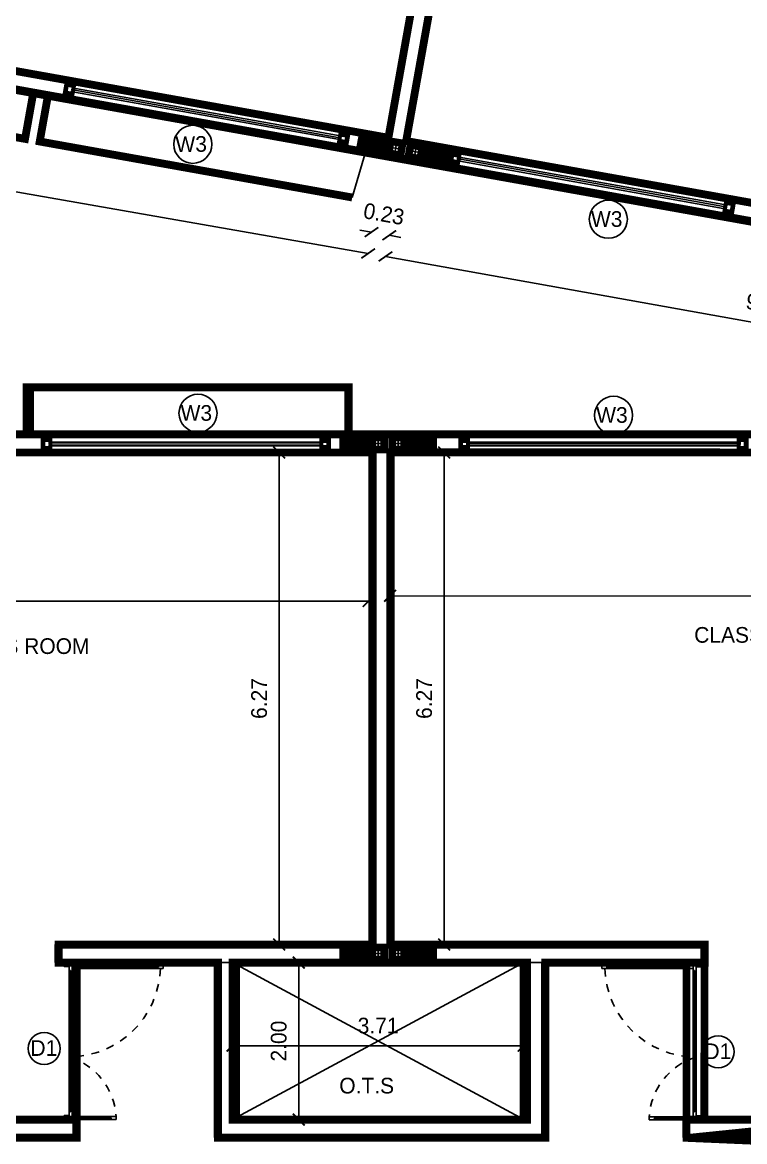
# Model space of a CAD drawing. Header units: metres. Extents: x 6101839 to 6102590, y -6659932 to -6659648.
# Drawn here: x 6102380.95 to 6102390.16, y -6659698.73 to -6659684.47 of the extents above; entities that cross this region are included whole.
import ezdxf

# ---------------------------------------------------------------- set-up
doc = ezdxf.new("R2010")
doc.units = ezdxf.units.M
doc.header["$LTSCALE"] = 500
doc.header["$MEASUREMENT"] = 0
doc.linetypes.add('DASHED2', pattern=[0.375, 0.25, -0.125])
doc.linetypes.add('HIDDEN', pattern=[0.375, 0.25, -0.125])
doc.layers.get('0').update_dxf_attribs({"linetype": 'CONTINUOUS'})
doc.layers.get('Defpoints').update_dxf_attribs({"linetype": 'CONTINUOUS'})
for name, color, linetype in [('above', 250, 'DASHED2'), ('Bldg', 44, 'CONTINUOUS'), ('BLK_1_FLR_2_BLT_UP_AREA_DEDUCT', 26, 'CONTINUOUS'), ('BLK_1_FLR_2_CARPET_AREA', 25, 'CONTINUOUS'), ('BLK_1_FLR_2_CHAJJA', 6, 'CONTINUOUS'), ('BLK_1_FLR_2_REGULAR_ROOM_1', 117, 'CONTINUOUS'), ('BLK_1_FLR_2_VENTILATION_SHAFT', 6, 'CONTINUOUS'), ('BLK_1_LVL_2_BLDG_FOOT_PRINT', 1, 'CONTINUOUS'), ('COL', 2, 'CONTINUOUS'), ('DIM', 205, 'CONTINUOUS'), ('DOORTEXT', 13, 'CONTINUOUS'), ('ED', 30, 'CONTINUOUS'), ('FURN1', 252, 'CONTINUOUS'), ('FURNITURE', 252, 'CONTINUOUS'), ('FURNITURES', 252, 'CONTINUOUS'), ('HATCH', 15, 'CONTINUOUS'), ('railing', 14, 'CONTINUOUS'), ('TEXT', 4, 'CONTINUOUS'), ('W-SCH', 205, 'CONTINUOUS'), ('wall', 125, 'CONTINUOUS'), ('wall1', 125, 'CONTINUOUS'), ('WINDOWS', 252, 'CONTINUOUS')]:
    doc.layers.add(name, color=color, linetype=linetype)
doc.layers.add('BLK_1_FLR_2_BLT_UP_AREA', color=26, linetype='CONTINUOUS', plot=False)
doc.styles.add('RM', font='GOTHIC.TTF')
doc.styles.add('S2', font='GOTHIC.TTF')
doc.styles.add('USA TEXT', font='GOTHIC.TTF')
doc.dimstyles.new('1-100-ED', dxfattribs={"dimtxt": 0.2, "dimasz": 0.15, "dimexe": 0.18, "dimexo": 0.0625, "dimgap": 0.15, "dimtad": 1, "dimzin": 0, "dimdsep": 46, "dimtxsty": 'USA TEXT', "dimblk": 'ARCHTICK', "dimcen": 0.1, "dimse1": 1, "dimse2": 1, "dimclrd": 256, "dimclrt": 256, "dimadec": 0, "dimazin": 0, "dimtfac": 1, "dimtofl": 0, "dimtmove": 0, "dimatfit": 3, "dimldrblk": 'ARCHTICK', "dimfxl": 0.18, "dimtolj": 1, "dimtzin": 0, "dimarcsym": 0})

# ---------------------------------------------------------------- blocks, each defined once
blk = doc.blocks.new('NEWCOL')
at = {"layer": 'HATCH'}
h = blk.add_hatch(dxfattribs=at)
h.set_pattern_fill('ANSI31', color=256, scale=3, angle=270, style=0)
h.set_pattern_definition([(315, (-629970.925706138, -258732.0878365731), (6.735192090801866, 6.735192090801863), [])])
h.paths.add_polyline_path([(0, 115), (-115, 115), (-115, 0), (-37.5, 0), (-37.49999999988359, 37.50000000002911), (0, 37.4999999999709)])
h.paths.add_polyline_path([(115, 115.0000000000291), (0, 115), (1.164153e-10, 37.50000000002911), (37.5, 37.4999999999709), (37.5, 0), (115, 0)])
h.paths.add_polyline_path([(115, 0), (37.5, 0), (37.50000000011642, -37.4999999999709), (0, -37.4999999999709), (1.164153e-10, -484.9999999999708), (115, -485)])
h.paths.add_polyline_path([(0, -37.5), (-37.49999999988359, -37.4999999999709), (-37.5, 0), (-115, 0), (-115, -485), (0, -485)])
at = {"layer": 'COL'}
for p, q in [((-115, 0), (115, 0)), ((0, -485), (0, 115))]:
    blk.add_line(p, q, dxfattribs=at)
for points in [[(-115, -485), (115, -485), (115, 115), (-115, 115)], [(-37.5, -37.5), (37.5, -37.5), (37.5, 37.5), (-37.5, 37.5)]]:
    blk.add_lwpolyline(points, close=True, dxfattribs=at)
blk = doc.blocks.new('A$C607F0CF8')
at = {"layer": 'FURNITURES', "color": 233}
for p, q in [((-37.46909725572914, -279.9614495104179), (-37.4675053562969, -342.4120674710721)), ((0.0028654206544161, -342.4111123308539), (0.0009551402181387, -267.470370778814)), ((-37.4675053562969, -342.4120674710721), (-21.85485086496919, -342.4116694964468)), ((-21.85516924597323, -329.9215459041299), (-15.61010744981468, -329.9213867140934)), ((-21.85485086496919, -342.4116694964468), (-21.85516924597323, -329.9215459041299)), ((-15.60978906974196, -342.4115103064105), (-15.61010744981468, -329.9213867140934)), ((-15.60978906974196, -342.4115103064105), (0.0028654206544161, -342.4111123308539)), ((-37.4273532256484, -2117.587295770645), (-21.8146987343207, -2117.58689779602)), ((-37.42576132528486, -2180.037913731299), (-37.4273532256484, -2117.587295770645)), ((-21.8146987343207, -2117.58689779602), (-21.81438035517931, -2130.077021387406)), ((-21.81438035517931, -2130.077021388337), (-15.56931855902076, -2130.07686219737)), ((-15.56963693816214, -2117.586738605984), (0.0430175513029099, -2117.586340630427)), ((-15.56963693816214, -2117.586738605984), (-15.56931855902076, -2130.07686219737)), ((0.0430175513029099, -2117.586340630427), (0.0449278308078647, -2192.527082183398))]:
    blk.add_line(p, q, dxfattribs=at)
at = {"layer": 'FURNITURES', "color": 250}
for p, q in [((-37.4273532256484, -2117.587295770645), (-37.4675053562969, -342.4120674710721)), ((-21.8146987343207, -2117.58689779602), (-21.85516924597323, -329.9215459041299)), ((-15.56963693816214, -2117.586738605984), (-15.61010744981468, -329.9213867140934)), ((0.0430175513029099, -2117.586340630427), (0.0028654206544161, -342.4111123308539))]:
    blk.add_line(p, q, dxfattribs=at)
at = {"layer": 'FURNITURES', "color": 250, "linetype": 'HIDDEN', "ltscale": 0.5}
for centre, radius, start, end in [((-284.8727277265862, -219.4228635821492), 847.0418478644448, 286.983489556694, 356.7491837130908), ((-37.42544294986874, -2192.528037321754), 1163.003696595019, 1.847770814143563, 90.0014604865433)]:
    blk.add_arc(centre, radius, start, end, dxfattribs=at)
at = {"layer": 'wall', "color": 7}
for p, q in [((-37.46941563580185, -267.4713259181008), (0.0009551402181387, -267.470370778814)), ((-37.46941563580185, -267.4713259181008), (-37.46909725572914, -279.9614495104179)), ((0, -230.000000002794), (74.94074155297132, -229.9980897223576)), ((0, -230.000000002794), (0.0009551392868161, -267.470370778814)), ((74.94169669318944, -267.4684604983777), (0.0009551402181387, -267.470370778814)), ((74.94113952759653, -245.6107442136854), (62.45101593527943, -245.6110625928268)), ((62.45101593527943, -245.6110625928268), (62.45117512531578, -251.856124388054)), ((74.94129871763289, -251.855806009844), (62.45117512531578, -251.856124388054)), ((74.94074155297132, -229.9980897223576), (486.2895825887099, -229.9876042185351)), ((74.94074155297132, -229.9980897223576), (74.94113952759653, -245.6107442136854)), ((74.94113952759653, -245.6107442136854), (498.7801041556522, -245.5999403288588)), ((74.94129871763289, -251.855806009844), (498.7802633456886, -251.8450021250174)), ((74.94129871763289, -251.855806009844), (74.94169669318944, -267.4684604983777)), ((486.2905377289279, -267.4579749945551), (74.94169669318944, -267.4684604983777)), ((560.8051584009081, -229.985704776831), (486.2895825887099, -229.9876042185351)), ((486.2895825887099, -229.9876042185351), (486.2899805633351, -245.6002587089315)), ((486.2899805633351, -245.6002587089315), (498.7801041565835, -245.5999403288588)), ((486.2901397533715, -251.8453205050901), (498.7802633456886, -251.8450021250174)), ((486.2901397533715, -251.8453205050901), (486.2905377289279, -267.4579749945551)), ((560.8061135411261, -267.456075552851), (486.2905377289279, -267.4579749945551)), ((498.7801041565835, -245.5999403288588), (498.7802633456886, -251.8450021250174)), ((560.8051584009081, -229.985704776831), (560.8061135411261, -267.456075552851)), ((-37.42544294521213, -2192.528037323617), (-37.42576132528486, -2180.037913731299)), ((-37.42544294521213, -2192.528037323617), (0.0449278308078647, -2192.527082183398)), ((0.043972690589726, -2155.056711407378), (74.98471424356103, -2155.054801126942)), ((0.043972690589726, -2155.056711407378), (0.0449278308078647, -2192.527082183398)), ((74.98566938377915, -2192.525171902962), (0.0449278308078647, -2192.527082183398)), ((74.98511221911757, -2170.667455617339), (62.49498862680048, -2170.667773997411)), ((62.49498862680048, -2170.667773997411), (62.49514781683683, -2176.912835792638)), ((74.98527140822257, -2176.912517413497), (62.49514781683683, -2176.912835792638)), ((74.98471424356103, -2155.054801126942), (1087.503148864023, -2155.028991485946)), ((74.98471424356103, -2155.054801126942), (74.98511221911757, -2170.667455617339)), ((74.98511221911757, -2170.667455617339), (1099.993670431897, -2170.641327596269)), ((74.98527140822257, -2176.912517413497), (1099.993829621002, -2176.886389392428)), ((74.98527140822257, -2176.912517413497), (74.98566938377915, -2192.525171902962)), ((1087.504104004241, -2192.499362261966), (74.98566938377915, -2192.525171902962)), ((1162.443890416994, -2155.027081206441), (1087.503148864023, -2155.028991485946)), ((1087.503148864023, -2155.028991485946), (1087.50354683958, -2170.641645977274)), ((1087.50354683958, -2170.641645977274), (1099.993670431897, -2170.641327596269)), ((1087.503706028685, -2176.886707772501), (1099.993829621933, -2176.886389392428)), ((1087.503706028685, -2176.886707772501), (1087.504104004241, -2192.499362261966)), ((1162.444845556281, -2192.497451982461), (1087.504104004241, -2192.499362261966)), ((1099.993670431897, -2170.641327596269), (1099.993829621933, -2176.886389392428)), ((1162.443890416994, -2155.027081206441), (1162.444845556281, -2192.497451982461))]:
    blk.add_line(p, q, dxfattribs=at)
for points in [[(0.0009551402181387, -267.470370778814), (0, -230.0000000018627), (-99.92098873667419, -230.0025470424444), (-99.91971521638331, -279.9630414107814), (-37.46909725572914, -279.9614495104179)], [(0.0449278308078647, -2192.527082183398), (0.0458829710260034, -2229.997452959418), (-99.87510576564821, -2230), (-99.87637928593905, -2180.039505631663), (-37.42576132528486, -2180.037913731299)]]:
    blk.add_lwpolyline(points, dxfattribs=at)
blk = doc.blocks.new('_ArchTick')
at = {"color": 0, "linetype": 'ByBlock', "const_width": 0.15}
blk.add_lwpolyline([(-0.5, -0.5), (0.5, 0.5)], dxfattribs=at)
blk = doc.blocks.new('*D448')
at = {"layer": 'Defpoints', "color": 0, "transparency": 16777216}
for p in [(6102376.31952966, -6659682.443230629), (6102385.618734507, -6659685.937884727), (6102385.36143059, -6659687.411334094)]:
    blk.add_point(p, dxfattribs=at)
at = {"layer": 'ED', "lineweight": -2, "transparency": 16777216}
blk.add_line((6102375.745207563, -6659685.732082732), (6102385.36143059, -6659687.411334094), dxfattribs=at)
at = {"layer": 'ED', "lineweight": -2, "transparency": 16777216, "xscale": 0.15, "yscale": 0.15, "zscale": 0.15}
for p, rotation in [((6102375.745207563, -6659685.732082732), 170.0944968058716), ((6102385.36143059, -6659687.411334094), 350.0944968058716)]:
    blk.add_blockref('_ArchTick', p, dxfattribs=dict(at, rotation=rotation))
at = {"layer": 'ED', "transparency": 16777216, "insert": (6102380.597190388, -6659686.320479613), "char_height": 0.2, "attachment_point": 5, "rotation": 350.09449680587164, "style": 'USA TEXT'}
blk.add_mtext('\\A1;9.76', dxfattribs=at)
blk = doc.blocks.new('*D598')
at = {"layer": 'Defpoints', "color": 0, "transparency": 16777216}
for p in [(6102385.36576749, -6659691.840967838), (6102375.603074091, -6659692.369465481), (6102385.36576749, -6659692.369465481)]:
    blk.add_point(p, dxfattribs=at)
at = {"layer": 'ED', "lineweight": -2, "transparency": 16777216}
blk.add_line((6102375.603074091, -6659691.840967838), (6102385.36576749, -6659691.840967838), dxfattribs=at)
at = {"layer": 'ED', "lineweight": -2, "transparency": 16777216, "xscale": 0.15, "yscale": 0.15, "zscale": 0.15, "rotation": 180}
blk.add_blockref('_ArchTick', (6102375.603074091, -6659691.840967838), dxfattribs=at)
at = {"layer": 'ED', "lineweight": -2, "transparency": 16777216, "xscale": 0.15, "yscale": 0.15, "zscale": 0.15}
blk.add_blockref('_ArchTick', (6102385.36576749, -6659691.840967838), dxfattribs=at)
at = {"layer": 'ED', "transparency": 16777216, "insert": (6102380.484420791, -6659691.585937247), "char_height": 0.2, "attachment_point": 5, "style": 'USA TEXT'}
blk.add_mtext('\\A1;9.76', dxfattribs=at)
blk = doc.blocks.new('*D599')
at = {"layer": 'Defpoints', "color": 0, "transparency": 16777216}
for p in [(6102385.372888583, -6659689.947456057), (6102384.227267526, -6659696.217456058), (6102385.372888583, -6659696.217456058)]:
    blk.add_point(p, dxfattribs=at)
at = {"layer": 'ED', "lineweight": -2, "transparency": 16777216}
blk.add_line((6102384.227267526, -6659689.947456057), (6102384.227267526, -6659696.217456058), dxfattribs=at)
at = {"layer": 'ED', "lineweight": -2, "transparency": 16777216, "xscale": 0.15, "yscale": 0.15, "zscale": 0.15}
for p, rotation in [((6102384.227267526, -6659689.947456057), 90), ((6102384.227267526, -6659696.217456058), 270)]:
    blk.add_blockref('_ArchTick', p, dxfattribs=dict(at, rotation=rotation))
at = {"layer": 'ED', "transparency": 16777216, "insert": (6102383.972236932, -6659693.082456056), "char_height": 0.2, "attachment_point": 5, "rotation": 90, "style": 'USA TEXT'}
blk.add_mtext('\\A1;6.27', dxfattribs=at)
blk = doc.blocks.new('*D600')
at = {"layer": 'Defpoints', "color": 0, "transparency": 16777216}
for p in [(6102385.602874376, -6659689.947456057), (6102386.329767531, -6659689.947456057), (6102385.602874376, -6659696.217456058)]:
    blk.add_point(p, dxfattribs=at)
at = {"layer": 'ED', "lineweight": -2, "transparency": 16777216}
blk.add_line((6102386.329767531, -6659696.217456058), (6102386.329767531, -6659689.947456057), dxfattribs=at)
at = {"layer": 'ED', "lineweight": -2, "transparency": 16777216, "xscale": 0.15, "yscale": 0.15, "zscale": 0.15}
for p, rotation in [((6102386.329767531, -6659689.947456057), 90), ((6102386.329767531, -6659696.217456058), 270)]:
    blk.add_blockref('_ArchTick', p, dxfattribs=dict(at, rotation=rotation))
at = {"layer": 'ED', "transparency": 16777216, "insert": (6102386.074736937, -6659693.082456056), "char_height": 0.2, "attachment_point": 5, "rotation": 90, "style": 'USA TEXT'}
blk.add_mtext('\\A1;6.27', dxfattribs=at)
blk = doc.blocks.new('*D601')
at = {"layer": 'Defpoints', "color": 0, "transparency": 16777216}
for p in [(6102385.641267492, -6659691.231967838), (6102395.37287995, -6659691.23796778), (6102395.372546097, -6659691.779460921)]:
    blk.add_point(p, dxfattribs=at)
at = {"layer": 'ED', "lineweight": -2, "transparency": 16777216}
blk.add_line((6102385.640933639, -6659691.77346098), (6102395.372546097, -6659691.779460921), dxfattribs=at)
at = {"layer": 'ED', "lineweight": -2, "transparency": 16777216, "xscale": 0.15, "yscale": 0.15, "zscale": 0.15}
for p, rotation in [((6102385.640933639, -6659691.77346098), 179.9646747878358), ((6102395.372546097, -6659691.779460921), 359.9646747878359)]:
    blk.add_blockref('_ArchTick', p, dxfattribs=dict(at, rotation=rotation))
at = {"layer": 'ED', "transparency": 16777216, "insert": (6102390.506897105, -6659691.521430408), "char_height": 0.2, "attachment_point": 5, "rotation": 359.9646747878358, "style": 'USA TEXT'}
blk.add_mtext('\\A1;9.73', dxfattribs=at)
blk = doc.blocks.new('*D607')
at = {"layer": 'Defpoints', "color": 0, "transparency": 16777216}
for p in [(6102387.34288858, -6659697.505967839), (6102383.632874372, -6659698.447456053), (6102387.34288858, -6659698.447456053)]:
    blk.add_point(p, dxfattribs=at)
at = {"layer": 'ED', "lineweight": -2, "transparency": 16777216}
blk.add_line((6102383.632874372, -6659697.505967839), (6102387.34288858, -6659697.505967839), dxfattribs=at)
at = {"layer": 'ED', "lineweight": -2, "transparency": 16777216, "xscale": 0.15, "yscale": 0.15, "zscale": 0.15, "rotation": 180}
blk.add_blockref('_ArchTick', (6102383.632874372, -6659697.505967839), dxfattribs=at)
at = {"layer": 'ED', "lineweight": -2, "transparency": 16777216, "xscale": 0.15, "yscale": 0.15, "zscale": 0.15}
blk.add_blockref('_ArchTick', (6102387.34288858, -6659697.505967839), dxfattribs=at)
at = {"layer": 'ED', "transparency": 16777216, "insert": (6102385.487881476, -6659697.250937248), "char_height": 0.2, "attachment_point": 5, "style": 'USA TEXT'}
blk.add_mtext('\\A1;3.71', dxfattribs=at)
blk = doc.blocks.new('*D608')
at = {"layer": 'Defpoints', "color": 0, "transparency": 16777216}
for p in [(6102383.632874374, -6659696.447456056), (6102383.632874374, -6659698.447456057), (6102384.476767525, -6659698.447456057)]:
    blk.add_point(p, dxfattribs=at)
at = {"layer": 'ED', "lineweight": -2, "transparency": 16777216}
blk.add_line((6102384.476767525, -6659696.447456056), (6102384.476767525, -6659698.447456057), dxfattribs=at)
at = {"layer": 'ED', "lineweight": -2, "transparency": 16777216, "xscale": 0.15, "yscale": 0.15, "zscale": 0.15}
for p, rotation in [((6102384.476767525, -6659696.447456056), 90), ((6102384.476767525, -6659698.447456057), 270)]:
    blk.add_blockref('_ArchTick', p, dxfattribs=dict(at, rotation=rotation))
at = {"layer": 'ED', "transparency": 16777216, "insert": (6102384.221736931, -6659697.447456056), "char_height": 0.2, "attachment_point": 5, "rotation": 90, "style": 'USA TEXT'}
blk.add_mtext('\\A1;2.00', dxfattribs=at)
blk = doc.blocks.new('*D1011')
at = {"layer": 'Defpoints', "color": 0, "transparency": 16777216}
for p in [(6102385.618728317, -6659685.937919306), (6102385.845111179, -6659685.978468825), (6102385.403478742, -6659687.139630534)]:
    blk.add_point(p, dxfattribs=at)
at = {"layer": 'ED', "lineweight": -2, "transparency": 16777216}
for p, q in [((6102385.403478742, -6659687.139630534), (6102385.255828623, -6659687.11318356)), ((6102385.629861603, -6659687.180180055), (6102385.777511723, -6659687.206627029))]:
    blk.add_line(p, q, dxfattribs=at)
at = {"layer": 'ED', "lineweight": -2, "transparency": 16777216, "xscale": 0.15, "yscale": 0.15, "zscale": 0.15}
for p, rotation in [((6102385.403478742, -6659687.139630534), 349.8449151136114), ((6102385.629861603, -6659687.180180055), 169.8449151136114)]:
    blk.add_blockref('_ArchTick', p, dxfattribs=dict(at, rotation=rotation))
at = {"layer": 'ED', "transparency": 16777216, "insert": (6102385.561635422, -6659686.908869982), "char_height": 0.2, "attachment_point": 5, "rotation": 349.84491511361136, "style": 'USA TEXT'}
blk.add_mtext('\\A1;0.23', dxfattribs=at)
blk = doc.blocks.new('*D1189')
at = {"layer": 'Defpoints', "color": 0, "transparency": 16777216}
for p in [(6102385.845111181, -6659685.978468826), (6102395.477776797, -6659687.613648437), (6102395.198585036, -6659689.172339698)]:
    blk.add_point(p, dxfattribs=at)
at = {"layer": 'ED', "lineweight": -2, "transparency": 16777216}
blk.add_line((6102385.581576715, -6659687.449747442), (6102395.198585036, -6659689.172339698), dxfattribs=at)
at = {"layer": 'ED', "lineweight": -2, "transparency": 16777216, "xscale": 0.15, "yscale": 0.15, "zscale": 0.15}
for p, rotation in [((6102385.581576715, -6659687.449747442), 169.8449079145142), ((6102395.198585036, -6659689.172339698), 349.8449079145142)]:
    blk.add_blockref('_ArchTick', p, dxfattribs=dict(at, rotation=rotation))
at = {"layer": 'ED', "transparency": 16777216, "insert": (6102390.435046156, -6659688.060008261), "char_height": 0.2, "attachment_point": 5, "rotation": 349.8449079145142, "style": 'USA TEXT'}
blk.add_mtext('\\A1;9.77', dxfattribs=at)

msp = doc.modelspace()

# ---------------------------------------------------------------- linework, layer by layer
at = {"layer": 'above', "linetype": 'ByBlock'}
for p, q in [((6102385.157605338, -6659686.69856862), (6102385.326209223, -6659686.119163073)), ((6102385.067912019, -6659689.117446431), (6102385.067912019, -6659689.717491182))]:
    msp.add_line(p, q, dxfattribs=at)
at = {"layer": 'above', "const_width": 0.1}
for points in [[(6102377.098131147, -6659684.645415441), (6102376.992343253, -6659685.236015915), (6102380.988754657, -6659685.951849996), (6102381.09450978, -6659685.361346892)], [(6102381.281548073, -6659685.394743158), (6102381.175760178, -6659685.985343632), (6102385.157605338, -6659686.69856862)], [(6102381.00789693, -6659689.717415143), (6102381.00789693, -6659689.117415141), (6102385.067912023, -6659689.117415141), (6102385.067912019, -6659689.117446431)]]:
    msp.add_lwpolyline(points, dxfattribs=at)
at = {"layer": 'Bldg', "linetype": 'ByBlock'}
msp.add_line((6102385.372899249, -6659690.397456055), (6102385.372899249, -6659689.947456053), dxfattribs=at)
at = {"layer": 'BLK_1_FLR_2_BLT_UP_AREA', "color": 26, "linetype": 'Continuous', "const_width": 0.1}
msp.add_lwpolyline([(6102346.627940804, -6659689.318016877), (6102366.857926609, -6659689.318016877), (6102366.858284366, -6659694.846793247), (6102368.656926601, -6659694.846650912), (6102368.656947628, -6659691.311375764), (6102373.617942132, -6659691.311377128), (6102373.618142428, -6659694.846793262), (6102375.418165435, -6659694.846482698), (6102375.417928687, -6659689.718050713), (6102395.417912393, -6659689.717979147), (6102395.417912393, -6659687.926785452), (6102375.734845784, -6659684.40117719), (6102376.562476043, -6659679.780476318), (6102374.397180867, -6659679.39284425), (6102373.797345112, -6659682.740186465), (6102369.70251505, -6659682.006725213), (6102370.302171845, -6659678.659646811), (6102368.136883527, -6659678.272015967), (6102367.30894394, -6659682.891934376), (6102347.3958773, -6659679.325128779)], dxfattribs=at)
at = {"layer": 'BLK_1_FLR_2_BLT_UP_AREA_DEDUCT', "color": 26, "linetype": 'Continuous', "const_width": 0.1}
msp.add_lwpolyline([(6102383.67791239, -6659698.448016877), (6102387.387926596, -6659698.448016877), (6102387.387926596, -6659696.448016877), (6102383.67791239, -6659696.448016877)], close=True, dxfattribs=at)
at = {"layer": 'BLK_1_FLR_2_CARPET_AREA', "color": 15, "linetype": 'Continuous', "const_width": 0.1}
msp.add_lwpolyline([(6102375.417926546, -6659698.678016918), (6102381.64791234, -6659698.678016918), (6102381.64791234, -6659696.448016917), (6102383.447912337, -6659696.448016917), (6102383.447912337, -6659698.678016918), (6102387.617926545, -6659698.678016918), (6102387.617926545, -6659696.448016917), (6102389.417926546, -6659696.448016917), (6102389.417926546, -6659698.678016918), (6102395.647912337, -6659698.678127782), (6102395.647912341, -6659694.689528703), (6102398.077914907, -6659694.689528703), (6102398.077914907, -6659685.189528703), (6102396.145557301, -6659685.189528703), (6102397.139419422, -6659679.641045875), (6102391.007121045, -6659678.542104639), (6102390.628655897, -6659680.739802569), (6102388.842141182, -6659680.419805948), (6102389.235319635, -6659678.224740868), (6102385.130632385, -6659677.489512286), (6102384.737453933, -6659679.684577366), (6102382.965652524, -6659679.367213593), (6102383.358830977, -6659677.172148515), (6102377.226445002, -6659676.073720018)], dxfattribs=at)
for points in [[(6102376.001791038, -6659684.215321825), (6102385.618735357, -6659685.937901863), (6102386.636062563, -6659680.25829401), (6102382.698726097, -6659679.55304118), (6102382.739278138, -6659679.326644335), (6102382.965660998, -6659679.367193867), (6102383.318287413, -6659677.398525635), (6102377.412296697, -6659676.340648895), (6102377.180445232, -6659677.635046014), (6102376.954186848, -6659677.594540694), (6102376.636826476, -6659679.366323112), (6102376.863003776, -6659679.40683582)], [(6102395.462076522, -6659687.701033935), (6102385.845132205, -6659685.978453902), (6102386.862459409, -6659680.298846048), (6102390.799795877, -6659681.004098877), (6102390.840347911, -6659680.777702033), (6102390.613965052, -6659680.737152497), (6102390.966591465, -6659678.768484265), (6102396.872582179, -6659679.826361002), (6102396.640730717, -6659681.120758124), (6102396.866981492, -6659681.161305913), (6102396.549621121, -6659682.933088332), (6102396.323443823, -6659682.892575614)], [(6102375.647926547, -6659698.448016917), (6102375.647926547, -6659697.333016916), (6102375.417927057, -6659697.333016829), (6102375.417927057, -6659695.333016916), (6102375.647926547, -6659695.333016917), (6102375.647846973, -6659689.948128015), (6102385.417918158, -6659689.948128018), (6102385.417926545, -6659696.218016915), (6102381.417926546, -6659696.218016915), (6102381.417926546, -6659696.448016917), (6102381.64791234, -6659696.448016917), (6102381.64791234, -6659698.448016917)], [(6102395.417926547, -6659698.448016917), (6102395.417926547, -6659697.333016916), (6102395.647926036, -6659697.333016829), (6102395.647926036, -6659695.333016916), (6102395.417926547, -6659695.333016917), (6102395.418006117, -6659689.948128015), (6102385.647934934, -6659689.948128018), (6102385.647926548, -6659696.218016915), (6102389.647926547, -6659696.218016915), (6102389.647926547, -6659696.448016917), (6102389.417940753, -6659696.448016917), (6102389.417940753, -6659698.448016917)]]:
    msp.add_lwpolyline(points, close=True, dxfattribs=at)
at = {"layer": 'BLK_1_FLR_2_CHAJJA', "linetype": 'Continuous', "const_width": 0.1}
for points in [[(6102376.992439829, -6659685.235473191), (6102380.988852288, -6659685.951215854), (6102381.09452931, -6659685.361158848), (6102377.098116852, -6659684.645416185)], [(6102381.052935327, -6659689.717959167), (6102385.112950419, -6659689.717959167), (6102385.112950419, -6659689.11797608), (6102381.052935327, -6659689.11797608)]]:
    msp.add_lwpolyline(points, close=True, dxfattribs=at)
at = {"layer": 'BLK_1_FLR_2_REGULAR_ROOM_1', "linetype": 'Continuous', "const_width": 0.1}
msp.add_lwpolyline([(6102385.647912439, -6659689.943266689), (6102395.417976536, -6659689.951867615), (6102395.417923007, -6659698.447456063), (6102389.644362013, -6659698.447603232), (6102389.647937212, -6659696.217456094), (6102385.647937163, -6659696.217456018)], close=True, dxfattribs=at)
at = {"layer": 'BLK_1_FLR_2_REGULAR_ROOM_1', "color": 3, "const_width": 0.1}
msp.add_lwpolyline([(6102385.647913576, -6659689.943974728), (6102395.417977674, -6659689.952575647), (6102395.417924147, -6659698.448164095), (6102389.64436315, -6659698.448311267), (6102389.647938352, -6659696.218164127), (6102385.6479383, -6659696.218164049)], close=True, dxfattribs=at)
at = {"layer": 'BLK_1_FLR_2_VENTILATION_SHAFT', "linetype": 'Continuous', "const_width": 0.1}
msp.add_lwpolyline([(6102383.631833969, -6659698.448016841), (6102387.341848229, -6659698.448016841), (6102387.341848229, -6659696.448016879), (6102383.631833969, -6659696.448016879)], close=True, dxfattribs=at)
at = {"layer": 'BLK_1_LVL_2_BLDG_FOOT_PRINT', "ltscale": 400, "const_width": 0.1}
msp.add_lwpolyline([(6102346.582902779, -6659689.317456057), (6102366.812888582, -6659689.317456057), (6102366.81324634, -6659694.846232423), (6102368.611888573, -6659694.846090092), (6102368.611909601, -6659691.310814942), (6102373.572904107, -6659691.310816308), (6102373.573104402, -6659694.84623244), (6102375.373127407, -6659694.845921876), (6102375.372890661, -6659689.717489889), (6102395.372874366, -6659689.717418324), (6102395.372874366, -6659687.926224632), (6102375.689807758, -6659684.400616367), (6102376.517438016, -6659679.779915498), (6102374.352142842, -6659679.392283428), (6102373.752307086, -6659682.739625642), (6102369.657477022, -6659682.00616439), (6102370.257133817, -6659678.659085987), (6102368.091845502, -6659678.271455145), (6102367.263905913, -6659682.891373551), (6102347.350839274, -6659679.324567958)], dxfattribs=at)
at = {"layer": 'DIM', "color": 251, "linetype": 'ByBlock'}
for p, q in [((6102383.402874373, -6659696.447456053), (6102383.402874373, -6659698.677456052)), ((6102387.572888581, -6659696.447456053), (6102387.572888581, -6659698.677456052)), ((6102387.572888581, -6659698.677456052), (6102383.402874373, -6659698.677456052))]:
    msp.add_line(p, q, dxfattribs=at)
at = {"layer": 'DIM', "color": 251, "const_width": 0.1}
msp.add_lwpolyline([(6102387.34288858, -6659696.447456053), (6102387.34288858, -6659698.447456053), (6102383.632874372, -6659698.447456053), (6102383.632874372, -6659696.447456053)], dxfattribs=at)
at = {"layer": 'FURN1', "const_width": 0.1}
for points in [[(6102381.525052741, -6659685.339753352), (6102381.574269931, -6659685.348566312), (6102381.583082887, -6659685.299349123), (6102381.533865699, -6659685.290536163)], [(6102381.525668366, -6659685.339861765), (6102381.574885561, -6659685.348674692), (6102381.583698488, -6659685.299457496), (6102381.534481293, -6659685.29064457)], [(6102385.068072814, -6659685.974300797), (6102385.018855647, -6659685.965487701), (6102385.027668746, -6659685.916270537), (6102385.07688591, -6659685.925083633)], [(6102385.068687805, -6659685.974412742), (6102385.019470634, -6659685.96559968), (6102385.028283698, -6659685.916382507), (6102385.07750087, -6659685.925195574)], [(6102386.436906437, -6659686.219419558), (6102386.486122683, -6659686.228237809), (6102386.494940933, -6659686.179021567), (6102386.445724691, -6659686.170203316)], [(6102386.437522053, -6659686.219528035), (6102386.486738299, -6659686.228346255), (6102386.495556518, -6659686.179130008), (6102386.446340272, -6659686.170311787)], [(6102389.979889141, -6659686.854107734), (6102389.930672928, -6659686.845289344), (6102389.939491318, -6659686.796073128), (6102389.988707532, -6659686.804891516)], [(6102389.980504123, -6659686.854219748), (6102389.931287901, -6659686.845401388), (6102389.940106258, -6659686.796185168), (6102389.989322483, -6659686.805003525)], [(6102381.237891466, -6659689.814482342), (6102381.287891467, -6659689.814485087), (6102381.287888722, -6659689.864485088), (6102381.237888724, -6659689.864482344)], [(6102381.238516562, -6659689.814484173), (6102381.288516562, -6659689.814486949), (6102381.288513785, -6659689.864486948), (6102381.238513785, -6659689.864484175)], [(6102384.837274114, -6659689.814556698), (6102384.787274115, -6659689.814554097), (6102384.787271513, -6659689.864554096), (6102384.837271512, -6659689.864556699)], [(6102384.837899209, -6659689.814554937), (6102384.787899209, -6659689.814552302), (6102384.787896576, -6659689.864552301), (6102384.837896575, -6659689.864554938)], [(6102386.557865899, -6659689.814367586), (6102386.607865899, -6659689.814364951), (6102386.607868533, -6659689.864364951), (6102386.557868533, -6659689.864367585)], [(6102386.558490993, -6659689.814369348), (6102386.608490992, -6659689.814366747), (6102386.608493596, -6659689.864366747), (6102386.558493597, -6659689.864369348)], [(6102390.157248546, -6659689.814296824), (6102390.107248547, -6659689.814299597), (6102390.107251323, -6659689.864299597), (6102390.157251322, -6659689.864296824)], [(6102390.157873643, -6659689.814294994), (6102390.107873643, -6659689.814297738), (6102390.107876384, -6659689.864297736), (6102390.157876384, -6659689.864294993)]]:
    msp.add_lwpolyline(points, close=True, dxfattribs=at)
at = {"layer": 'FURNITURE', "linetype": 'ByBlock', "ltscale": 0.2}
for p, q in [((6102385.068072814, -6659685.974300797), (6102381.574269931, -6659685.348566312)), ((6102385.07688591, -6659685.925083633), (6102381.583699151, -6659685.299453792)), ((6102386.437522053, -6659686.219528035), (6102389.931287901, -6659686.845401388)), ((6102386.446340272, -6659686.170311787), (6102389.93949198, -6659686.796069423)), ((6102384.837274114, -6659689.814556698), (6102381.287891467, -6659689.814485087)), ((6102386.558490993, -6659689.814369348), (6102390.107873643, -6659689.814297738)), ((6102384.837271512, -6659689.864556699), (6102381.288513785, -6659689.864490712)), ((6102386.558493597, -6659689.864369348), (6102390.107251323, -6659689.864303362))]:
    msp.add_line(p, q, dxfattribs=at)
at = {"layer": 'FURNITURE', "color": 4, "linetype": 'ByBlock', "ltscale": 0.2}
for p, q in [((6102385.023262197, -6659685.940879119), (6102381.578677393, -6659685.32395223)), ((6102386.491147409, -6659686.203738132), (6102389.935698062, -6659686.82078779)), ((6102384.787272813, -6659689.839554098), (6102381.287890096, -6659689.839490662)), ((6102386.608492295, -6659689.839366746), (6102390.107875013, -6659689.839303313))]:
    msp.add_line(p, q, dxfattribs=at)
at = {"layer": 'railing', "color": 252, "linetype": 'ByBlock'}
for p, q in [((6102387.34288858, -6659698.447456053), (6102383.632874372, -6659696.447456053)), ((6102387.34288858, -6659696.447456053), (6102383.632874372, -6659698.447456053))]:
    msp.add_line(p, q, dxfattribs=at)
at = {"layer": 'W-SCH'}
for centre, radius in [((6102383.126575252, -6659686.02127246), 0.2424160592048741), ((6102388.42119473, -6659686.976390893), 0.2424160592048741), ((6102383.192455331, -6659689.447230512), 0.2424160592048741), ((6102388.487955331, -6659689.473230514), 0.2424160592048741), ((6102381.231931336, -6659697.54169391), 0.2037454751308166), ((6102389.820431336, -6659697.58319391), 0.2037454751308166)]:
    msp.add_circle(centre, radius, dxfattribs=at)
at = {"layer": 'wall1', "linetype": 'ByBlock'}
for p, q in [((6102386.636055238, -6659680.258311401), (6102385.618728317, -6659685.937919305)), ((6102386.862438102, -6659680.298860922), (6102385.84511118, -6659685.978468826)), ((6102380.908684787, -6659685.094221663), (6102381.548503964, -6659685.208791208)), ((6102381.507957297, -6659685.435226028), (6102381.548497543, -6659685.208827069)), ((6102380.868138452, -6659685.320619531), (6102381.507944921, -6659685.435295184)), ((6102385.05157907, -6659686.069956785), (6102385.092131195, -6659685.843491483)), ((6102385.092119313, -6659685.843557826), (6102385.61874501, -6659685.937886608)), ((6102385.84511118, -6659685.978468826), (6102385.845113237, -6659685.978469195)), ((6102385.869734765, -6659685.982871387), (6102386.371756065, -6659686.072630015)), ((6102385.05157907, -6659686.069956785), (6102385.804560384, -6659686.204870652)), ((6102386.41978794, -6659686.314961849), (6102386.460363635, -6659686.08850077)), ((6102389.96339793, -6659686.949690494), (6102390.00396174, -6659686.723295758)), ((6102390.268524795, -6659686.770827793), (6102390.003942915, -6659686.723400819)), ((6102390.227973728, -6659686.99718648), (6102389.963385168, -6659686.949761728)), ((6102380.587894768, -6659689.717385798), (6102381.23789693, -6659689.717420927)), ((6102381.237896928, -6659689.717491182), (6102381.237884957, -6659689.947491183)), ((6102384.837904167, -6659689.717491182), (6102384.837892197, -6659689.94755858)), ((6102384.837904167, -6659689.717491182), (6102385.602876462, -6659689.717491182)), ((6102385.627888437, -6659689.717491182), (6102386.137858785, -6659689.717491182)), ((6102386.227888439, -6659689.717491182), (6102386.557872907, -6659689.717491182)), ((6102386.557860938, -6659689.717303831), (6102386.557872911, -6659689.947371231)), ((6102390.387874375, -6659689.717493786), (6102390.157868178, -6659689.717233578)), ((6102390.157868182, -6659689.717303831), (6102390.157880153, -6659689.947303833)), ((6102380.587882795, -6659689.947456053), (6102381.237884957, -6659689.947491183)), ((6102385.372888581, -6659689.947456053), (6102384.837892203, -6659689.947456053)), ((6102385.372888581, -6659696.217456054), (6102385.372888581, -6659689.947456053)), ((6102385.602874374, -6659696.217456054), (6102385.602874374, -6659689.947456053)), ((6102386.227888439, -6659689.94755858), (6102386.557872907, -6659689.94755858)), ((6102381.372874374, -6659696.447456053), (6102381.372874374, -6659696.217456087)), ((6102381.37288858, -6659696.217456054), (6102385.372888581, -6659696.217456054)), ((6102385.602876462, -6659696.217456054), (6102385.602874374, -6659696.217456054)), ((6102389.602874374, -6659696.217456054), (6102385.627888437, -6659696.217456054)), ((6102389.60288858, -6659696.447456053), (6102389.60288858, -6659696.217456087)), ((6102385.602876462, -6659696.447456053), (6102381.372874374, -6659696.447456053)), ((6102389.60288858, -6659696.447456053), (6102385.627888437, -6659696.447456053)), ((6102381.602874372, -6659698.447456053), (6102375.60288858, -6659698.447456053)), ((6102381.602874372, -6659698.447456053), (6102381.602874372, -6659698.677456052)), ((6102389.37288858, -6659698.447456053), (6102389.37288858, -6659698.677456052)), ((6102389.37288858, -6659698.447456053), (6102395.372874374, -6659698.447456053)), ((6102381.602874372, -6659698.677456052), (6102375.372888579, -6659698.677456052)), ((6102389.37288858, -6659698.677456052), (6102395.602874374, -6659698.677456052))]:
    msp.add_line(p, q, dxfattribs=at)
at = {"layer": 'WINDOWS', "linetype": 'ByBlock'}
for p, q in [((6102385.092119313, -6659685.843557826), (6102381.548485159, -6659685.208896223)), ((6102385.05157907, -6659686.069956785), (6102381.507944913, -6659685.435295182)), ((6102386.460351747, -6659686.08856711), (6102390.003949348, -6659686.723364911)), ((6102386.41978794, -6659686.314961849), (6102389.963385539, -6659686.949759649)), ((6102384.837904167, -6659689.717491182), (6102381.23789693, -6659689.717420927)), ((6102386.557860938, -6659689.717303831), (6102390.157868178, -6659689.717233578)), ((6102384.837892201, -6659689.947491183), (6102381.237884961, -6659689.947420928)), ((6102386.557872907, -6659689.947303833), (6102390.157880148, -6659689.947233577))]:
    msp.add_line(p, q, dxfattribs=at)

# ---------------------------------------------------------------- block references
at = {"layer": 'COL', "yscale": 0.001, "zscale": 0.001}
for p, xscale, rotation in [((6102385.7116388, -6659686.071391605), 0.001, 259.8449151444936), ((6102385.96268557, -6659686.116187312), -0.001, 79.84491514449368), ((6102385.487876463, -6659689.832491181), -0.001, 270), ((6102385.742888441, -6659689.832491181), -0.001, 90), ((6102385.487876463, -6659696.332456054), -0.001, 270), ((6102385.742888441, -6659696.332456054), -0.001, 90)]:
    msp.add_blockref('NEWCOL', p, dxfattribs=dict(at, xscale=xscale, rotation=rotation))
at = {"layer": 'DIM', "yscale": 0.001, "zscale": 0.001, "rotation": 180}
for p, xscale in [((6102381.587905413, -6659698.677456052), -0.001), ((6102389.502705962, -6659698.679444264), 0.001)]:
    msp.add_blockref('A$C607F0CF8', p, dxfattribs=dict(at, xscale=xscale))

# ---------------------------------------------------------------- texts
at = {"layer": 'DOORTEXT', "color": 3, "style": 'RM'}
msp.add_text('W3', height=0.2, rotation=0.8154881385528842, dxfattribs=at).set_placement((6102382.906772678, -6659686.120801873))
for s, p in [('W3', (6102388.199997861, -6659687.072781869)), ('W3', (6102382.971258462, -6659689.54362149)), ('W3', (6102388.266758462, -6659689.56962149)), ('D1', (6102381.05761893, -6659697.635597865)), ('D1', (6102389.64611893, -6659697.677097865))]:
    msp.add_text(s, height=0.2, dxfattribs=at).set_placement(p)
at = {"layer": 'TEXT', "color": 7, "style": 'S2'}
for s, p in [('CLASS ROOM', (6102389.515325412, -6659692.371786878)), ('CLASS ROOM', (6102380.026825412, -6659692.514786878)), ('O.T.S', (6102384.993022984, -6659698.114767644))]:
    msp.add_text(s, height=0.2, dxfattribs=at).set_placement(p)

# ---------------------------------------------------------------- dimensions: what is measured, and where the dimension line sits
at = {"layer": 'ED'}
for base, p1, p2, angle, picture, middle in [((6102385.36143059, -6659687.411334094), (6102376.319529659, -6659682.443230629), (6102385.618734508, -6659685.937884727), 170.0944968058716, '*D448', (6102380.597190388, -6659686.320479613)), ((6102395.198585036, -6659689.172339698), (6102385.84511118, -6659685.978468826), (6102395.477776797, -6659687.613648438), 349.8449079145142, '*D1189', (6102390.435046156, -6659688.060008261)), ((6102384.476767525, -6659698.447456057), (6102383.632874372, -6659696.447456053), (6102383.632874372, -6659698.447456053), 90, '*D608', (6102384.221736931, -6659697.447456056))]:
    dim = msp.add_linear_dim(base=base, p1=p1, p2=p2, angle=angle, dimstyle='1-100-ED', dxfattribs=at)
    dim.commit()
    dim.dimension.update_dxf_attribs({"geometry": picture, "text_midpoint": middle})
dim = msp.add_linear_dim(base=(6102385.403478742, -6659687.139630534), p1=(6102385.84511118, -6659685.978468826), p2=(6102385.618728317, -6659685.937919305), angle=169.8449151136114, dimstyle='1-100-ED', dxfattribs=at)
dim.commit()
dim.dimension.update_dxf_attribs({"geometry": '*D1011', "text_midpoint": (6102385.516670173, -6659687.159905295), "dimtype": 161})
for p1, p2, distance, picture, middle in [((6102385.372888581, -6659689.947456053), (6102385.372888581, -6659696.217456054), -1.1456210548058152, '*D599', (6102383.972236932, -6659693.082456056)), ((6102385.602874374, -6659696.217456054), (6102385.602874374, -6659689.947456053), -0.7268931567668915, '*D600', (6102386.074736937, -6659693.082456056)), ((6102385.641267492, -6659691.231967838), (6102395.37287995, -6659691.23796778), -0.5414932440095077, '*D601', (6102390.506897105, -6659691.521430408))]:
    dim = msp.add_aligned_dim(p1=p1, p2=p2, distance=distance, dimstyle='1-100-ED', dxfattribs=at)
    dim.commit()
    dim.dimension.update_dxf_attribs({"geometry": picture, "text_midpoint": middle})
for base, p1, p2, picture, middle in [((6102385.36576749, -6659691.840967838), (6102375.603074091, -6659692.369465481), (6102385.36576749, -6659692.369465481), '*D598', (6102380.484420791, -6659691.585937247)), ((6102387.34288858, -6659697.505967839), (6102383.632874372, -6659698.447456053), (6102387.34288858, -6659698.447456053), '*D607', (6102385.487881476, -6659697.250937248))]:
    dim = msp.add_linear_dim(base=base, p1=p1, p2=p2, dimstyle='1-100-ED', dxfattribs=at)
    dim.commit()
    dim.dimension.update_dxf_attribs({"geometry": picture, "text_midpoint": middle})

doc.saveas('drawing.dxf')
